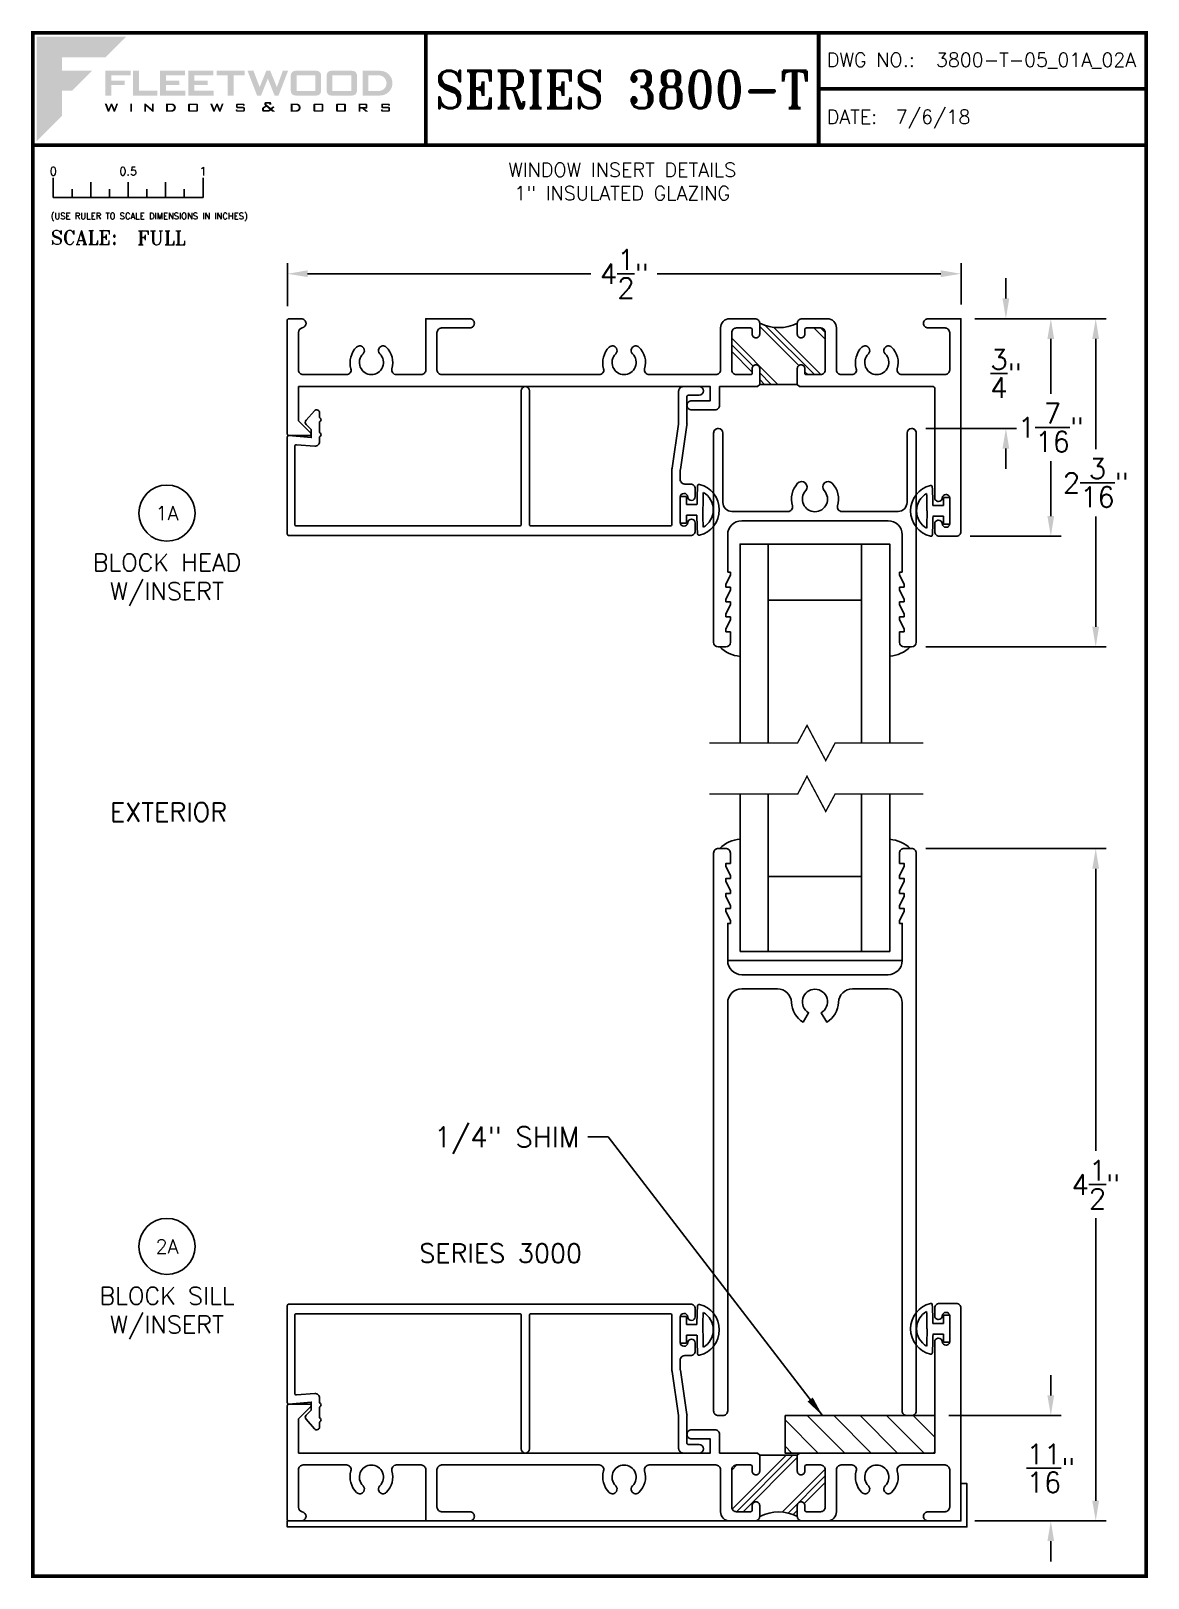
# Paper-space layout 'DETAIL 1A & 2A' of a CAD drawing. Extents: x 0.3 to 7.8, y 0.1 to 10.4.
# The model-space entities are those that its viewports show. They can reach past a viewport. Long polylines and large blocks are cut down to what shows.
import ezdxf
from ezdxf.enums import TextEntityAlignment as Align

# ---------------------------------------------------------------- set-up
doc = ezdxf.new("R2010")
doc.units = 0
doc.header["$MEASUREMENT"] = 0
doc.layers.get('0').update_dxf_attribs({"linetype": 'CONTINUOUS'})
doc.layers.get('Defpoints').update_dxf_attribs({"linetype": 'CONTINUOUS'})
for name, color, linetype in [('DIM', 7, 'CONTINUOUS'), ('FRAME', 1, 'CONTINUOUS'), ('GEOMETRY', 1, 'CONTINUOUS'), ('GLASS', 7, 'CONTINUOUS'), ('GLASS-VINYL', 7, 'CONTINUOUS'), ('MISC.', 7, 'CONTINUOUS'), ('SETTING BLOCKS', 7, 'CONTINUOUS'), ('TEXT', 7, 'CONTINUOUS'), ('VENT', 5, 'CONTINUOUS')]:
    doc.layers.add(name, color=color, linetype=linetype)
doc.layers.add('vp', color=40, linetype='CONTINUOUS', plot=False)
doc.layers.get('vp').off()
doc.styles.add('ROMANS', font='romans')
doc.styles.add('ROMANT', font='romant')
doc.styles.add('SIMPLEX-094', font='simplex.shx', dxfattribs={"height": 0.094})
doc.styles.get("Standard").update_dxf_attribs({"font": 'simplex.shx'})
doc.dimstyles.new('FULL SCALE', dxfattribs={"dimscale": 0.75, "dimtxt": 0.18, "dimasz": 0.18, "dimexe": 0.09375, "dimexo": 0.125, "dimgap": 0.09, "dimtad": 0, "dimtih": 1, "dimtoh": 1, "dimdec": 4, "dimzin": 0, "dimdsep": 46, "dimlunit": 4, "dimtxsty": 'Standard', "dimcen": 0.09, "dimadec": 0, "dimazin": 0, "dimtfac": 1, "dimtdec": 4, "dimtofl": 0, "dimtmove": 0, "dimatfit": 3, "dimfxl": 0, "dimtolj": 1, "dimtzin": 0, "dimarcsym": 0})

# ---------------------------------------------------------------- blocks, each defined once
blk = doc.blocks.new('sectball')
blk.add_circle((0, 0), 0.125)
blk.add_attdef('NO', text='', height=0.062).set_placement((0, 0), align=Align.MIDDLE_CENTER)
for tag, p in [('LINE1', (0, -0.2588)), ('LINE2', (0, -0.3864)), ('LINE3', (0, -0.5214))]:
    blk.add_attdef(tag, text='', height=0.078).set_placement(p, align=Align.CENTER)
blk = doc.blocks.new('*D61')
at = {"layer": 'Defpoints', "color": 0}
for p in [(6.514, 8.527), (6.184, 7.794), (6.814, 7.794)]:
    blk.add_point(p, dxfattribs=at)
at = {"layer": 'DIM', "color": 0, "lineweight": -2}
for p, q in [((6.814, 8.662), (6.814, 8.797)), ((6.607, 8.527), (6.884, 8.527)), ((6.278, 7.794), (6.884, 7.794)), ((6.814, 7.659), (6.814, 7.524))]:
    blk.add_line(p, q, dxfattribs=at)
at = {"layer": 'DIM', "color": 0}
for points in [[(6.791, 8.662), (6.836, 8.662), (6.814, 8.527)], [(6.791, 7.659), (6.836, 7.659), (6.814, 7.794)]]:
    blk.add_solid(points, dxfattribs=at)
at = {"layer": 'DIM', "color": 0, "insert": (6.814, 8.16), "char_height": 0.135, "attachment_point": 5}
blk.add_mtext('\\A1;{\\H1.000000x;\\S3/4;}"', dxfattribs=at)
blk = doc.blocks.new('*D62')
at = {"layer": 'Defpoints', "color": 0}
for p in [(6.514, 8.527), (6.184, 6.334), (7.414, 6.334)]:
    blk.add_point(p, dxfattribs=at)
at = {"layer": 'DIM', "color": 0, "lineweight": -2}
for p, q in [((6.607, 8.527), (7.484, 8.527)), ((7.414, 8.392), (7.414, 7.655)), ((7.414, 6.469), (7.414, 7.205)), ((6.278, 6.334), (7.484, 6.334))]:
    blk.add_line(p, q, dxfattribs=at)
at = {"layer": 'DIM', "color": 0}
for points in [[(7.391, 8.392), (7.436, 8.392), (7.414, 8.527)], [(7.391, 6.469), (7.436, 6.469), (7.414, 6.334)]]:
    blk.add_solid(points, dxfattribs=at)
at = {"layer": 'DIM', "color": 0, "insert": (7.414, 7.43), "char_height": 0.135, "attachment_point": 5}
blk.add_mtext('\\A1;2{\\H1.000000x;\\S3/16;}"', dxfattribs=at)
blk = doc.blocks.new('*D63')
at = {"layer": 'Defpoints', "color": 0}
for p in [(6.184, 4.987), (6.514, 0.494), (7.414, 0.494)]:
    blk.add_point(p, dxfattribs=at)
at = {"layer": 'DIM', "color": 0, "lineweight": -2}
for p, q in [((6.278, 4.987), (7.484, 4.987)), ((7.414, 4.852), (7.414, 2.966)), ((7.414, 0.629), (7.414, 2.516)), ((6.607, 0.494), (7.484, 0.494))]:
    blk.add_line(p, q, dxfattribs=at)
at = {"layer": 'DIM', "color": 0}
for points in [[(7.391, 4.852), (7.436, 4.852), (7.414, 4.987)], [(7.391, 0.629), (7.436, 0.629), (7.414, 0.494)]]:
    blk.add_solid(points, dxfattribs=at)
at = {"layer": 'DIM', "color": 0, "insert": (7.414, 2.741), "char_height": 0.135, "attachment_point": 5}
blk.add_mtext('\\A1;4{\\H1x;\\S1/2;}"', dxfattribs=at)
blk = doc.blocks.new('*D64')
at = {"layer": 'Defpoints', "color": 0}
for p in [(6.339, 1.198), (6.514, 0.494), (7.114, 0.494)]:
    blk.add_point(p, dxfattribs=at)
at = {"layer": 'DIM', "color": 0, "lineweight": -2}
for p, q in [((7.114, 1.333), (7.114, 1.468)), ((6.432, 1.198), (7.184, 1.198)), ((6.607, 0.494), (7.184, 0.494)), ((7.114, 0.359), (7.114, 0.224))]:
    blk.add_line(p, q, dxfattribs=at)
at = {"layer": 'DIM', "color": 0}
for points in [[(7.091, 1.333), (7.136, 1.333), (7.114, 1.198)], [(7.091, 0.359), (7.136, 0.359), (7.114, 0.494)]]:
    blk.add_solid(points, dxfattribs=at)
at = {"layer": 'DIM', "color": 0, "insert": (7.114, 0.846), "char_height": 0.135, "attachment_point": 5}
blk.add_mtext('\\A1;{\\H1x;\\S11/16;}"', dxfattribs=at)
blk = doc.blocks.new('Fleetwood_Logo_6-10-15')
h = blk.add_hatch(color=154)
h.dxf.hatch_style = 1
h.paths.add_polyline_path([(0.2526, -0.0017), (0.0019, -0.0017), (0.0019, -0.2942), (0.0725, -0.2236), (0.0725, -0.1535), (0.1007, -0.1535), (0.1567, -0.0976), (0.0725, -0.0976), (0.0725, -0.0596), (0.1946, -0.0596)])
h = blk.add_hatch(color=251)
h.dxf.hatch_style = 1
h.paths.add_polyline_path([(0.2487, -0.1256), (0.2112, -0.1256), (0.2112, -0.1102), (0.2647, -0.1102), (0.2647, -0.0976), (0.1946, -0.0976), (0.1946, -0.1667), (0.2112, -0.1667), (0.2112, -0.1377), (0.2487, -0.1377)])
h = blk.add_hatch(color=251)
h.dxf.hatch_style = 1
h.paths.add_polyline_path([(0.2886, -0.0976), (0.272, -0.0976), (0.272, -0.1667), (0.3401, -0.1667), (0.3401, -0.1535), (0.2886, -0.1535)])
h = blk.add_hatch(color=251)
h.dxf.hatch_style = 1
h.paths.add_polyline_path([(0.4175, -0.0976), (0.3474, -0.0976), (0.3474, -0.1667), (0.4185, -0.1667), (0.4185, -0.1534), (0.364, -0.1534), (0.364, -0.1377), (0.4015, -0.1377), (0.4015, -0.1256), (0.364, -0.1256), (0.364, -0.1102), (0.4175, -0.1102)])
h = blk.add_hatch(color=251)
h.dxf.hatch_style = 1
h.paths.add_polyline_path([(0.4965, -0.0976), (0.4264, -0.0976), (0.4264, -0.1667), (0.4975, -0.1667), (0.4975, -0.1534), (0.443, -0.1534), (0.443, -0.1377), (0.4804, -0.1377), (0.4804, -0.1256), (0.443, -0.1256), (0.443, -0.1102), (0.4965, -0.1102)])
h = blk.add_hatch(color=251)
h.dxf.hatch_style = 1
h.paths.add_polyline_path([(0.5842, -0.0976), (0.5054, -0.0976), (0.5054, -0.1102), (0.5365, -0.1102), (0.5365, -0.1667), (0.5531, -0.1667), (0.5531, -0.1102), (0.5842, -0.1102)])
h = blk.add_hatch(color=251)
h.dxf.hatch_style = 1
h.paths.add_polyline_path([(0.6089, -0.0976), (0.5921, -0.0976), (0.6188, -0.1667), (0.63, -0.1667), (0.6489, -0.1192), (0.6679, -0.1667), (0.6789, -0.1667), (0.7056, -0.0976), (0.6908, -0.0976), (0.6742, -0.1433), (0.6558, -0.0976), (0.6446, -0.0976), (0.6261, -0.1433)])
h = blk.add_hatch(color=251)
h.dxf.hatch_style = 1
h.paths.add_polyline_path([(0.7853, -0.0976), (0.726, -0.0976, 0.414214), (0.7133, -0.1102), (0.7133, -0.154, 0.414214), (0.726, -0.1667), (0.7853, -0.1667, 0.414214), (0.798, -0.154), (0.798, -0.1102, 0.414214)])
h.paths.add_polyline_path([(0.7819, -0.1102), (0.7819, -0.154), (0.7294, -0.154), (0.7294, -0.1102)], flags=16)
h = blk.add_hatch(color=251)
h.dxf.hatch_style = 1
h.paths.add_polyline_path([(0.8856, -0.0976), (0.8262, -0.0976, 0.414214), (0.8136, -0.1102), (0.8136, -0.154, 0.414214), (0.8262, -0.1667), (0.8856, -0.1667, 0.414214), (0.8982, -0.154), (0.8982, -0.1102, 0.414214)])
h.paths.add_polyline_path([(0.8822, -0.1102), (0.8822, -0.154), (0.8296, -0.154), (0.8296, -0.1102)], flags=16)
h = blk.add_hatch(color=251)
h.dxf.hatch_style = 1
h.paths.add_polyline_path([(0.9632, -0.0976), (0.914, -0.0976), (0.914, -0.1667), (0.9632, -0.1667, 1)])
h.paths.add_polyline_path([(0.9301, -0.1102), (0.9593, -0.1102, -1), (0.9593, -0.154), (0.9301, -0.154)], flags=16)
h = blk.add_hatch(color=7)
h.dxf.hatch_style = 1
h.paths.add_polyline_path([(0.2301, -0.1891), (0.2251, -0.1891), (0.2196, -0.2043), (0.2134, -0.1891), (0.2097, -0.1891), (0.2035, -0.2043), (0.1978, -0.1891), (0.1922, -0.1891), (0.2011, -0.2121), (0.2048, -0.2121), (0.2112, -0.1963), (0.2175, -0.2121), (0.2212, -0.2121)])
h = blk.add_hatch(color=7)
h.dxf.hatch_style = 1
h.paths.add_polyline_path([(0.2691, -0.1891), (0.2637, -0.1891), (0.2637, -0.2118), (0.2637, -0.2121), (0.2691, -0.2121)])
h = blk.add_hatch(color=7)
h.dxf.hatch_style = 1
h.paths.add_polyline_path([(0.3077, -0.1964), (0.3259, -0.2121), (0.3298, -0.2121), (0.3298, -0.1891), (0.325, -0.1891), (0.325, -0.2047), (0.3067, -0.1891), (0.3029, -0.1891), (0.3029, -0.2121), (0.3077, -0.2121)])
h = blk.add_hatch(color=7)
h.dxf.hatch_style = 1
h.paths.add_polyline_path([(0.3801, -0.1891), (0.3637, -0.1891), (0.3637, -0.2121), (0.3801, -0.2121, 1)])
h.paths.add_polyline_path([(0.3691, -0.2079), (0.3691, -0.1933), (0.3788, -0.1933, -1), (0.3788, -0.2079)], flags=16)
h = blk.add_hatch(color=7)
h.dxf.hatch_style = 1
h.paths.add_polyline_path([(0.4537, -0.2079), (0.4537, -0.1933, 0.414214), (0.4495, -0.1891), (0.4297, -0.1891, 0.414214), (0.4255, -0.1933), (0.4255, -0.2079, 0.414214), (0.4297, -0.2121), (0.4495, -0.2121, 0.414214)])
h.paths.add_polyline_path([(0.4308, -0.2079), (0.4308, -0.1933), (0.4484, -0.1933), (0.4484, -0.2079)], flags=16)
h = blk.add_hatch(color=7)
h.dxf.hatch_style = 1
h.paths.add_polyline_path([(0.5253, -0.1891), (0.5203, -0.1891), (0.5148, -0.2043), (0.5087, -0.1891), (0.5049, -0.1891), (0.4988, -0.2043), (0.493, -0.1891), (0.4874, -0.1891), (0.4963, -0.2121), (0.5001, -0.2121), (0.5064, -0.1963), (0.5127, -0.2121), (0.5164, -0.2121)])
h = blk.add_hatch(color=7)
h.dxf.hatch_style = 1
h.paths.add_polyline_path([(0.5801, -0.1891), (0.5643, -0.1891, 0.414214), (0.56, -0.1933), (0.56, -0.1981, 0.414214), (0.5643, -0.2024), (0.58, -0.2024), (0.58, -0.2078), (0.5637, -0.2078), (0.5637, -0.2052), (0.5591, -0.2062), (0.5591, -0.2078, 0.414214), (0.5634, -0.2121), (0.5805, -0.2121, 0.414214), (0.5848, -0.2078), (0.5848, -0.2024, 0.414214), (0.5805, -0.1982), (0.5648, -0.1982), (0.5648, -0.193), (0.5798, -0.193), (0.5798, -0.1958), (0.5843, -0.1948), (0.5843, -0.1933, 0.414214)])
h = blk.add_hatch(color=7)
h.dxf.hatch_style = 1
h.paths.add_polyline_path([(0.645, -0.1913, -0.222262), (0.6447, -0.1906), (0.6447, -0.1892), (0.6535, -0.1892), (0.6535, -0.193), (0.6587, -0.1918), (0.6587, -0.189, 0.414214), (0.6544, -0.1847), (0.6437, -0.1847, 0.414214), (0.6394, -0.189), (0.6394, -0.1922, 0.222262), (0.6407, -0.1948), (0.6415, -0.1955), (0.6345, -0.1998, 0.260684), (0.6329, -0.2027), (0.6329, -0.2078, 0.414214), (0.6372, -0.2121), (0.6514, -0.2121, 0.17577), (0.6536, -0.2113), (0.657, -0.2085), (0.6614, -0.2121), (0.6699, -0.2121), (0.6613, -0.2049), (0.6676, -0.1997), (0.6637, -0.1964), (0.6574, -0.2017)])
h.paths.add_polyline_path([(0.6532, -0.2052), (0.6509, -0.2072, -0.17577), (0.6502, -0.2074), (0.6382, -0.2074), (0.6382, -0.2033, -0.260684), (0.6387, -0.2025), (0.6451, -0.1985)], flags=16)
h = blk.add_hatch(color=7)
h.dxf.hatch_style = 1
h.paths.add_polyline_path([(0.7294, -0.1891), (0.713, -0.1891), (0.713, -0.2121), (0.7294, -0.2121, 1)])
h.paths.add_polyline_path([(0.7184, -0.2079), (0.7184, -0.1933), (0.7281, -0.1933, -1), (0.7281, -0.2079)], flags=16)
h = blk.add_hatch(color=7)
h.dxf.hatch_style = 1
h.paths.add_polyline_path([(0.8045, -0.2079), (0.8045, -0.1933, 0.414214), (0.8003, -0.1891), (0.7805, -0.1891, 0.414214), (0.7763, -0.1933), (0.7763, -0.2079, 0.414214), (0.7805, -0.2121), (0.8003, -0.2121, 0.414214)])
h.paths.add_polyline_path([(0.7816, -0.2079), (0.7816, -0.1933), (0.7992, -0.1933), (0.7992, -0.2079)], flags=16)
h = blk.add_hatch(color=7)
h.dxf.hatch_style = 1
h.paths.add_polyline_path([(0.8678, -0.2079), (0.8678, -0.1933, 0.414214), (0.8636, -0.1891), (0.8438, -0.1891, 0.414214), (0.8396, -0.1933), (0.8396, -0.2079, 0.414214), (0.8438, -0.2121), (0.8636, -0.2121, 0.414214)])
h.paths.add_polyline_path([(0.8449, -0.2079), (0.8449, -0.1933), (0.8624, -0.1933), (0.8624, -0.2079)], flags=16)
h = blk.add_hatch(color=7)
h.dxf.hatch_style = 1
h.paths.add_polyline_path([(0.9277, -0.1993), (0.9277, -0.1933, 0.414214), (0.9235, -0.1891), (0.9028, -0.1891), (0.9028, -0.2121), (0.9082, -0.2121), (0.9082, -0.2035), (0.9131, -0.2035), (0.9224, -0.2121), (0.9303, -0.2121), (0.9197, -0.2035), (0.9235, -0.2035, 0.414214)])
h.paths.add_polyline_path([(0.9082, -0.1993), (0.9082, -0.1933), (0.9214, -0.1933, -0.414214), (0.9224, -0.1943), (0.9224, -0.1983, -0.414214), (0.9214, -0.1993)], flags=16)
h = blk.add_hatch(color=7)
h.dxf.hatch_style = 1
h.paths.add_polyline_path([(0.9867, -0.1982), (0.971, -0.1982), (0.971, -0.193), (0.9859, -0.193), (0.9859, -0.1958), (0.9905, -0.1948), (0.9905, -0.1933, 0.414214), (0.9863, -0.1891), (0.9705, -0.1891, 0.414214), (0.9662, -0.1933), (0.9662, -0.1981, 0.414214), (0.9705, -0.2024), (0.9862, -0.2024), (0.9862, -0.2078), (0.9699, -0.2078), (0.9699, -0.2052), (0.9653, -0.2062), (0.9653, -0.2078, 0.414214), (0.9696, -0.2121), (0.9867, -0.2121, 0.414214), (0.991, -0.2078), (0.991, -0.2024, 0.414214)])
blk = doc.blocks.new('A-SIZE_P')
at = {"const_width": 0.025}
blk.add_lwpolyline([(0.313, 0.125), (7.751, 0.125), (7.751, 10.437), (0.313, 10.437)], close=True, dxfattribs=at)
for points in [[(2.938, 10.437), (2.938, 9.687)], [(5.563, 10.437), (5.563, 9.687)], [(5.563, 10.062), (7.751, 10.062)], [(0.313, 9.687), (7.751, 9.687)]]:
    blk.add_lwpolyline(points, dxfattribs=at)
at = {"xscale": 2.387023416083395, "yscale": 2.387023416083395, "zscale": 2.387023416083395}
blk.add_blockref('Fleetwood_Logo_6-10-15', (0.334, 10.416), dxfattribs=at)
for s, style, p in [('DWG NO.:', 'SIMPLEX-094', (5.617, 10.209)), ('DATE:', 'SIMPLEX-094', (5.616, 9.829)), ('SCALE:', 'ROMANT', (0.433, 9.022))]:
    blk.add_text(s, height=0.094, dxfattribs=dict(style=style)).set_placement(p)
for tag, p, style in [('DWG_NO', (6.346, 10.209), 'SIMPLEX-094'), ('DATE', (6.077, 9.829), 'SIMPLEX-094'), ('SCALE', (1.011, 9.02), 'ROMANT')]:
    blk.add_attdef(tag, p, '', height=0.094, dxfattribs=dict(style=style))
for tag, height, style, width, p, p2 in [('DWG_NO_F', 0.094, 'SIMPLEX-094', 1.745692, (6.347, 10.209), (7.683, 10.209)), ('PRODUCT', 0.25, 'ROMANT', 1.390728, (3.001, 9.934), (5.5, 9.934))]:
    blk.add_attdef(tag, text='', height=height, dxfattribs=dict(style=style, width=width)).set_placement(p, p2, align=Align.FIT)
blk = doc.blocks.new('Full')
for p, q in [((0.137, -0.219), (0.137, -0.35)), ((0.262, -0.294), (0.262, -0.35)), ((0.387, -0.249), (0.387, -0.35)), ((0.512, -0.294), (0.512, -0.35)), ((0.637, -0.249), (0.637, -0.35)), ((0.762, -0.294), (0.762, -0.35)), ((0.887, -0.249), (0.887, -0.35)), ((1.012, -0.294), (1.012, -0.35)), ((1.137, -0.219), (1.137, -0.35)), ((0.137, -0.35), (1.137, -0.35))]:
    blk.add_line(p, q)
for s, p in [('0', (0.137, -0.219)), ('0.5', (0.637, -0.219)), ('1', (1.137, -0.219))]:
    blk.add_text(s, height=0.055).set_placement(p, align=Align.BOTTOM_CENTER)
at = {"style": 'ROMANS'}
blk.add_text('(USE RULER TO SCALE DIMENSIONS IN INCHES)', height=0.04115, dxfattribs=at).set_placement((0.12, -0.495))
blk = doc.blocks.new('*D92')
at = {"layer": 'Defpoints', "color": 0}
for p in [(6.514, 8.527), (6.483, 7.073), (7.114, 7.073)]:
    blk.add_point(p, dxfattribs=at)
at = {"layer": 'DIM', "color": 0, "lineweight": -2}
for p, q in [((6.607, 8.527), (7.184, 8.527)), ((7.114, 8.392), (7.114, 8.025)), ((7.114, 7.208), (7.114, 7.575)), ((6.576, 7.073), (7.184, 7.073))]:
    blk.add_line(p, q, dxfattribs=at)
at = {"layer": 'DIM', "color": 0}
for points in [[(7.091, 8.392), (7.136, 8.392), (7.114, 8.527)], [(7.091, 7.208), (7.136, 7.208), (7.114, 7.073)]]:
    blk.add_solid(points, dxfattribs=at)
at = {"layer": 'DIM', "color": 0, "insert": (7.114, 7.8), "char_height": 0.135, "attachment_point": 5}
blk.add_mtext('\\A1;1{\\H1.000000x;\\S7/16;}"', dxfattribs=at)
blk = doc.blocks.new('*D93')
at = {"layer": 'Defpoints', "color": 0}
for p in [(2.014, 8.827), (2.014, 8.517), (6.514, 8.527)]:
    blk.add_point(p, dxfattribs=at)
at = {"layer": 'DIM', "color": 0, "lineweight": -2}
for p, q in [((2.014, 8.611), (2.014, 8.897)), ((6.514, 8.621), (6.514, 8.897)), ((2.149, 8.827), (4.042, 8.827)), ((6.379, 8.827), (4.485, 8.827))]:
    blk.add_line(p, q, dxfattribs=at)
at = {"layer": 'DIM', "color": 0}
for points in [[(2.149, 8.85), (2.149, 8.805), (2.014, 8.827)], [(6.379, 8.85), (6.379, 8.805), (6.514, 8.827)]]:
    blk.add_solid(points, dxfattribs=at)
at = {"layer": 'DIM', "color": 0, "insert": (4.264, 8.827), "char_height": 0.135, "attachment_point": 5}
blk.add_mtext('\\A1;4{\\H1.000000x;\\S1/2;}"', dxfattribs=at)
blk = doc.blocks.new('3010 FIXED B-RAIL')
at = {"color": 5}
blk.add_lwpolyline([(-0.565, 0.524), (-0.583, 0.524), (-0.583, 0.275, 0.414214), (-0.489, 0.181), (0, 0.181), (0.489, 0.181, 0.414214), (0.583, 0.275), (0.583, 0.524), (0.565, 0.524), (0.565, 0.544), (0.595, 0.604), (0.595, 0.624), (0.565, 0.624), (0.565, 0.644), (0.595, 0.704), (0.595, 0.724), (0.565, 0.724), (0.565, 0.744), (0.595, 0.804), (0.595, 0.824), (0.565, 0.824), (0.565, 0.844), (0.595, 0.904), (0.595, 0.924), (0.565, 0.924), (0.565, 0.993, -0.414214), (0.596, 1.024), (0.646, 1.024, -0.414214), (0.677, 0.993), (0.677, -2.734, -0.414214), (0.646, -2.765), (0.614, -2.765, -0.414214), (0.583, -2.734), (0.583, -0.007, 0.414214), (0.489, 0.087), (0.251, 0.087, 0.406068), (0.157, -0.004, -0.260489), (0.079, -0.136), (0.042, -0.073, 0.767327), (0, 0.084, 0.767327), (-0.042, -0.073), (-0.079, -0.136, -0.260489), (-0.157, -0.004, 0.406068), (-0.251, 0.087), (-0.489, 0.087, 0.414214), (-0.583, -0.007), (-0.583, -2.734, -0.414214), (-0.614, -2.765), (-0.646, -2.765, -0.414214), (-0.677, -2.734), (-0.677, 0.993, -0.414214), (-0.646, 1.024), (-0.596, 1.024, -0.414214), (-0.565, 0.993), (-0.565, 0.924), (-0.595, 0.924), (-0.595, 0.904), (-0.565, 0.844), (-0.565, 0.824), (-0.595, 0.824), (-0.595, 0.804), (-0.565, 0.744), (-0.565, 0.724), (-0.595, 0.724), (-0.595, 0.704), (-0.565, 0.644), (-0.565, 0.624), (-0.595, 0.624), (-0.595, 0.604), (-0.565, 0.544)], format="xyb", close=True, dxfattribs=at)
blk = doc.blocks.new('3004 TOP RAIL')
for p, q in [((-0.677, -0.812), (-0.677, 0.586)), ((0.677, 0.586), (0.677, -0.812)), ((-0.489, 0), (0.489, 0)), ((-0.583, -0.094), (-0.583, -0.343)), ((0.583, -0.343), (0.583, -0.094)), ((-0.565, -0.363), (-0.595, -0.423)), ((-0.583, -0.343), (-0.565, -0.343)), ((-0.565, -0.343), (-0.565, -0.363)), ((0.565, -0.343), (0.583, -0.343)), ((0.565, -0.363), (0.565, -0.343)), ((0.595, -0.423), (0.565, -0.363)), ((-0.595, -0.423), (-0.595, -0.443)), ((-0.595, -0.443), (-0.565, -0.443)), ((-0.565, -0.463), (-0.595, -0.523)), ((-0.565, -0.443), (-0.565, -0.463)), ((0.565, -0.443), (0.595, -0.443)), ((0.565, -0.463), (0.565, -0.443)), ((0.595, -0.523), (0.565, -0.463)), ((0.595, -0.443), (0.595, -0.423)), ((-0.595, -0.523), (-0.595, -0.543)), ((-0.595, -0.543), (-0.565, -0.543)), ((-0.565, -0.563), (-0.595, -0.623)), ((-0.565, -0.543), (-0.565, -0.563)), ((0.565, -0.543), (0.595, -0.543)), ((0.565, -0.563), (0.565, -0.543)), ((0.595, -0.623), (0.565, -0.563)), ((0.595, -0.543), (0.595, -0.523)), ((-0.595, -0.623), (-0.595, -0.643)), ((-0.595, -0.643), (-0.565, -0.643)), ((-0.565, -0.663), (-0.595, -0.723)), ((-0.595, -0.723), (-0.595, -0.743)), ((-0.565, -0.643), (-0.565, -0.663)), ((0.565, -0.663), (0.565, -0.643)), ((0.565, -0.643), (0.595, -0.643)), ((0.595, -0.723), (0.565, -0.663)), ((0.595, -0.643), (0.595, -0.623)), ((0.595, -0.743), (0.595, -0.723)), ((-0.595, -0.743), (-0.565, -0.743)), ((-0.565, -0.743), (-0.565, -0.812)), ((0.565, -0.743), (0.595, -0.743)), ((0.565, -0.812), (0.565, -0.743)), ((-0.596, -0.843), (-0.646, -0.843)), ((0.646, -0.843), (0.596, -0.843))]:
    blk.add_line(p, q)
blk.add_lwpolyline([(-0.646, 0.617, 0.414214), (-0.677, 0.586, -1), (-0.615, 0.586), (-0.615, 0.122, 0.414214), (-0.555, 0.062), (-0.18, 0.062, 0.500028), (-0.151, 0.1, -0.261566), (-0.116, 0.25), (-0.116, 0.25, -0.999998), (-0.062, 0.201, 0.651692), (0, 0.06, 0.651692), (0.062, 0.201, -0.999998), (0.116, 0.25, -0.261566), (0.151, 0.1, 0.500026), (0.18, 0.062), (0.555, 0.062, 0.414214), (0.615, 0.122), (0.615, 0.586, -1), (0.677, 0.586, 0.414214), (0.646, 0.617)], format="xyb")
for centre, radius, start, end in [((-0.489, -0.094), 0.094, 90, 180), ((0.489, -0.094), 0.094, 360, 90), ((-0.646, -0.812), 0.031, 180, 270), ((-0.596, -0.812), 0.031, 270, 0), ((0.596, -0.812), 0.031, 180, 270), ((0.646, -0.812), 0.031, 270, 0)]:
    blk.add_arc(centre, radius, start, end)
blk = doc.blocks.new('25031')
at = {"layer": 'GEOMETRY', "color": 5}
for p, q in [((-0.035, 0.112), (-0.035, 0.042)), ((0.035, 0.042), (0.035, 0.112)), ((-0.035, 0.042), (-0.09, 0.042)), ((-0.09, 0.042), (-0.09, 0)), ((-0.09, 0), (0.09, 0)), ((0.09, 0.042), (0.035, 0.042)), ((0.09, 0), (0.09, 0.042))]:
    blk.add_line(p, q, dxfattribs=at)
for centre, radius, start, end in [((0, 0.086), 0.175, 14.1622, 165.8685), ((0, 0.086), 0.135, 30.4808, 149.5259), ((-0.16, 0.126), 0.01, 165.8685, 267.1063), ((0, 3.29), 3.179, 267.1063, 269.3654), ((0, 3.29), 3.139, 267.8759, 269.9963), ((0.005, 3.056), 2.904, 269.9005, 272.1922), ((0.005, 3.056), 2.944, 270.5829, 273.0223), ((0.16, 0.126), 0.01, 273.0223, 14.1622)]:
    blk.add_arc(centre, radius, start, end, dxfattribs=at)
blk = doc.blocks.new('3809 BLOCK FRAME')
h = blk.add_hatch()
h.set_pattern_fill('PLAST', color=256, angle=45, style=0)
h.set_pattern_definition([(45, (-4.25098, -6.643), (-0.176777, 0.176777), []), (45, (-4.27308, -6.6209), (-0.176777, 0.176777), []), (45, (-4.29517, -6.5988), (-0.176777, 0.176777), [])])
edge = h.paths.add_edge_path()
edge.add_arc((-0.937, 0.093), 0.031, 270, 360, ccw=False)
edge.add_line((-0.937, 0.062), (-1.033, 0.062))
edge.add_arc((-1.033, 0.072), 0.01, 180, 270, ccw=False)
edge.add_line((-1.043, 0.072), (-1.043, 0.103))
edge.add_arc((-1.068, 0.103), 0.025, 360, 450)
edge.add_arc((-1.068, 0.103), 0.025, 90, 180)
edge.add_line((-1.093, 0.103), (-1.093, 0.031))
edge.add_arc((-1.218, -0.221), 0.281, 63.5092, 116.4908)
edge.add_line((-1.344, 0.031), (-1.344, 0.103))
edge.add_arc((-1.369, 0.103), 0.025, 0, 90)
edge.add_arc((-1.369, 0.103), 0.025, 90, 180)
edge.add_line((-1.394, 0.103), (-1.394, 0.072))
edge.add_arc((-1.404, 0.072), 0.01, 270, 360, ccw=False)
edge.add_line((-1.404, 0.062), (-1.5, 0.062))
edge.add_arc((-1.5, 0.093), 0.031, 180, 270, ccw=False)
edge.add_line((-1.531, 0.093), (-1.531, 0.343))
edge.add_arc((-1.5, 0.343), 0.031, 90, 180, ccw=False)
edge.add_line((-1.5, 0.374), (-1.404, 0.374))
edge.add_arc((-1.404, 0.364), 0.01, 0, 90, ccw=False)
edge.add_line((-1.394, 0.364), (-1.394, 0.333))
edge.add_arc((-1.369, 0.333), 0.025, 180, 270)
edge.add_arc((-1.369, 0.333), 0.025, 270, 360)
edge.add_line((-1.344, 0.333), (-1.344, 0.439))
edge.add_line((-1.344, 0.439), (-1.093, 0.439))
edge.add_line((-1.093, 0.439), (-1.093, 0.333))
edge.add_arc((-1.068, 0.333), 0.025, 180, 270)
edge.add_arc((-1.068, 0.333), 0.025, 270, 360)
edge.add_line((-1.043, 0.333), (-1.043, 0.364))
edge.add_arc((-1.033, 0.364), 0.01, 90, 180, ccw=False)
edge.add_line((-1.033, 0.374), (-0.937, 0.374))
edge.add_arc((-0.937, 0.343), 0.031, 0, 90, ccw=False)
edge.add_line((-0.906, 0.343), (-0.906, 0.093))
blk.add_line((-1.093, 0.439), (-1.344, 0.439))
for points in [[(-1.093, 0.439), (-1.093, 0.333, 0.414214), (-1.068, 0.308, 0.414214), (-1.043, 0.333), (-1.043, 0.364, -0.414214), (-1.033, 0.374), (-0.937, 0.374, -0.414214), (-0.906, 0.343), (-0.906, 0.093, -0.414214), (-0.937, 0.062), (-1.033, 0.062, -0.414214), (-1.043, 0.072), (-1.043, 0.103, 0.414214), (-1.068, 0.128), (-1.068, 0.128, 0.414214), (-1.093, 0.103), (-1.093, 0.031, 0.414214), (-1.062, 0), (-0.893, 0, 0.414214), (-0.831, 0.062), (-0.831, 0.343, -0.414214), (-0.8, 0.374), (-0.729, 0.374, -0.5024), (-0.699, 0.334, 0.280293), (-0.661, 0.19, 0.498955), (-0.613, 0.198), (-0.613, 0.198, 0.334263), (-0.618, 0.235, -2.470836), (-0.506, 0.235, 0.334263), (-0.511, 0.198, 0.498955), (-0.463, 0.19, 0.280293), (-0.425, 0.334, -0.5024), (-0.395, 0.374), (-0.106, 0.374, -0.414214), (-0.075, 0.343), (-0.075, 0.093, -0.414214), (-0.106, 0.062), (-0.219, 0.062, 0.414214), (-0.25, 0.031, 0.414214), (-0.219, 0), (0, 0), (0, 1.423, 0.414214), (-0.031, 1.454), (-0.144, 1.454, 0.414214), (-0.175, 1.423), (-0.175, 1.371, 0.414214), (-0.15, 1.346), (-0.15, 1.346, 0.399638), (-0.125, 1.37, -0.399638), (-0.1, 1.394), (-0.1, 1.394, -0.414214), (-0.075, 1.369), (-0.075, 1.199, -0.414214), (-0.1, 1.174), (-0.1, 1.174, -0.399638), (-0.125, 1.198, 0.399638), (-0.15, 1.221, 0.414214), (-0.175, 1.196), (-0.175, 0.464, -0.414214), (-0.185, 0.454), (-1.078, 0.454), (-1.093, 0.439)], [(-1.344, 0.439), (-1.344, 0.439), (-1.359, 0.454), (-1.612, 0.454), (-1.612, 0.579, 0.414214), (-1.643, 0.61), (-1.799, 0.61, 0.414214), (-1.83, 0.579, 0.414214), (-1.799, 0.548), (-1.674, 0.548), (-1.674, 0.454), (-4.425, 0.454), (-4.425, 0.678, -0.198912), (-4.422, 0.685), (-4.343, 0.764, 0.668179), (-4.35, 0.781), (-4.49, 0.781, 0.414214), (-4.5, 0.771), (-4.5, 0.01, 0.414214), (-4.49, 0), (-4.406, 0, 0.414214), (-4.375, 0.031, 0.358249), (-4.4, 0.061, -0.358249), (-4.425, 0.092), (-4.425, 0.343, -0.414214), (-4.394, 0.374), (-4.105, 0.374, -0.5024), (-4.075, 0.334, 0.280293), (-4.037, 0.19, 0.498955), (-3.989, 0.198, 0.334263), (-3.994, 0.235, -2.470836), (-3.882, 0.235, 0.334263), (-3.887, 0.198, 0.498955), (-3.839, 0.19, 0.280293), (-3.801, 0.334, -0.5024), (-3.771, 0.374), (-3.606, 0.374, -0.414214), (-3.575, 0.343), (-3.575, 0), (-3.281, 0, 0.414214), (-3.25, 0.031, 0.414214), (-3.281, 0.062), (-3.469, 0.062, -0.414214), (-3.5, 0.093), (-3.5, 0.343, -0.414214), (-3.469, 0.374), (-2.417, 0.374, -0.5024), (-2.387, 0.334, 0.280293), (-2.349, 0.19, 0.498955), (-2.301, 0.198, 0.334263), (-2.306, 0.235, -2.470836), (-2.194, 0.235, 0.334263), (-2.199, 0.198, 0.498955), (-2.151, 0.19, 0.280293), (-2.113, 0.334, -0.5024), (-2.083, 0.374), (-1.637, 0.374, -0.414214), (-1.606, 0.343), (-1.606, 0.062, 0.414214), (-1.544, 0), (-1.375, 0, 0.414214), (-1.344, 0.031), (-1.344, 0.103, 0.414214), (-1.369, 0.128, 0.414214), (-1.394, 0.103), (-1.394, 0.072, -0.414214), (-1.404, 0.062), (-1.5, 0.062, -0.414214), (-1.531, 0.093), (-1.531, 0.343, -0.414214), (-1.5, 0.374), (-1.404, 0.374, -0.414214), (-1.394, 0.364), (-1.394, 0.333, 0.414214), (-1.369, 0.308, 0.414214), (-1.344, 0.333), (-1.344, 0.439)]]:
    blk.add_lwpolyline(points, format="xyb")
blk.add_arc((-1.218, -0.221), 0.281, 63.5092, 116.4908)

msp = doc.modelspace()

# ---------------------------------------------------------------- hatches: boundary and pattern name
at = {"layer": 'DIM'}
h = msp.add_hatch(dxfattribs=at)
h.set_pattern_fill('ANSI31', color=256, style=0)
h.set_pattern_definition([(315, (41.49151, 23.53795), (-0.08838835, -0.08838835), [])])
h.paths.add_polyline_path([(19.076, 4.482), (18.076, 4.482), (18.076, 4.732), (19.076, 4.732)])

# ---------------------------------------------------------------- linework, layer by layer
at = {"layer": 'FRAME'}
for points in [[(14.801, 14.542), (14.801, 15.065, -0.440011), (14.812, 15.074), (14.934, 15.064, 0.440011), (14.967, 15.095), (14.967, 15.124, -0.267949), (14.972, 15.132, 0.57735), (14.972, 15.15, -0.267949), (14.967, 15.158), (14.967, 15.224, -0.267949), (14.972, 15.232, 0.57735), (14.972, 15.25, -0.267949), (14.967, 15.258), (14.967, 15.287, 0.691708), (14.932, 15.3), (14.876, 15.237, 0.395486), (14.877, 15.209), (14.911, 15.175), (14.911, 15.122), (14.762, 15.135, 0.440011), (14.751, 15.125), (14.751, 14.477, 0.414214), (14.761, 14.467), (17.445, 14.467, 0.414214), (17.476, 14.498), (17.476, 14.552, 0.975), (17.426, 14.553, -0.975), (17.376, 14.554), (17.376, 14.724, -0.975), (17.426, 14.725, 0.975), (17.476, 14.727), (17.476, 14.78, 0.414214), (17.445, 14.811), (17.407, 14.811, -0.414214), (17.376, 14.842), (17.376, 14.905, -0.035412), (17.377, 14.909), (17.421, 15.204, 0.035412), (17.421, 15.216), (17.421, 15.396, -0.414214), (17.431, 15.406), (17.503, 15.406, 1), (17.503, 15.462), (17.396, 15.462, 0.414214), (17.365, 15.431), (17.365, 15.216, -0.035412), (17.365, 15.212), (17.321, 14.917, 0.035412), (17.32, 14.905), (17.32, 14.542, -0.414214), (17.31, 14.532), (16.379, 14.532, -0.414214), (16.369, 14.542), (16.369, 15.434, 1), (16.313, 15.434), (16.313, 14.542, -0.414214), (16.303, 14.532), (14.811, 14.532, -0.414214)], [(14.801, 5.402), (14.801, 4.88, 0.440011), (14.812, 4.87), (14.934, 4.88, -0.440011), (14.967, 4.849), (14.967, 4.821, 0.267949), (14.972, 4.812, -0.57735), (14.972, 4.795, 0.267949), (14.967, 4.786), (14.967, 4.721, 0.267949), (14.972, 4.712, -0.57735), (14.972, 4.695, 0.267949), (14.967, 4.686), (14.967, 4.657, -0.691708), (14.932, 4.644), (14.876, 4.708, -0.395486), (14.877, 4.735), (14.911, 4.769), (14.911, 4.822), (14.762, 4.809, -0.440011), (14.751, 4.819), (14.751, 5.467, -0.414214), (14.761, 5.477), (17.445, 5.477, -0.414214), (17.476, 5.446), (17.476, 5.393, -0.975), (17.426, 5.391, 0.975), (17.376, 5.39), (17.376, 5.22, 0.975), (17.426, 5.219, -0.975), (17.476, 5.218), (17.476, 5.164, -0.414214), (17.445, 5.133), (17.407, 5.133, 0.414214), (17.376, 5.102), (17.376, 5.039, 0.035412), (17.377, 5.035), (17.421, 4.74, -0.035412), (17.421, 4.728), (17.421, 4.548, 0.414214), (17.431, 4.538), (17.503, 4.538, -1), (17.503, 4.482), (17.396, 4.482, -0.414214), (17.365, 4.513), (17.365, 4.728, 0.035412), (17.365, 4.732), (17.321, 5.027, -0.035412), (17.32, 5.039), (17.32, 5.402, 0.414214), (17.31, 5.412), (16.379, 5.412, 0.414214), (16.369, 5.402), (16.369, 4.51, -1), (16.313, 4.51), (16.313, 5.402, 0.414214), (16.303, 5.412), (14.811, 5.412, 0.414214)]]:
    msp.add_lwpolyline(points, format="xyb", close=True, dxfattribs=at)
at = {"layer": 'GLASS', "color": 7}
for p, q in [((17.963, 11.828), (17.963, 14.41)), ((18.588, 11.828), (18.588, 14.41)), ((17.963, 14.035), (18.276, 14.035)), ((18.588, 14.035), (18.276, 14.035))]:
    msp.add_line(p, q, dxfattribs=at)
msp.add_lwpolyline([(17.776, 11.828), (17.776, 14.41), (18.276, 14.41), (18.776, 14.41), (18.776, 11.828)], dxfattribs=at)
at = {"layer": 'GLASS', "const_width": 0.0094}
for points in [[(17.571, 11.828), (18.16, 11.828), (18.223, 11.945), (18.348, 11.71), (18.411, 11.828), (19.001, 11.828)], [(17.571, 11.487), (18.161, 11.487), (18.223, 11.605), (18.348, 11.37), (18.411, 11.487), (19.001, 11.487)]]:
    msp.add_lwpolyline(points, dxfattribs=at)
at = {"layer": 'GLASS-VINYL'}
for p, q in [((17.776, 11.487), (17.776, 7.834)), ((17.963, 11.487), (17.963, 7.834)), ((18.588, 11.487), (18.588, 7.834)), ((18.776, 11.487), (18.776, 7.834)), ((18.588, 8.334), (17.963, 8.334)), ((18.856, 7.773), (17.696, 7.773)), ((18.776, 7.834), (17.776, 7.834))]:
    msp.add_line(p, q, dxfattribs=at)
for centre, start, end in [((17.794, 13.877), 224.9356, 265.1823), ((18.76, 13.879), 274.2808, 314.2526), ((17.794, 8.367), 94.8177, 135.0644), ((18.76, 8.365), 45.7474, 85.7192)]:
    msp.add_arc(centre, 0.218, start, end, dxfattribs=at)
at = {"layer": 'MISC.'}
msp.add_lwpolyline([(14.751, 4.028), (14.751, 3.988), (19.291, 3.988), (19.291, 4.278), (19.251, 4.278), (19.251, 4.028)], close=True, dxfattribs=at)
at = {"layer": 'SETTING BLOCKS'}
msp.add_lwpolyline([(18.076, 4.732), (18.076, 4.482), (19.076, 4.482), (19.076, 4.732)], close=True, dxfattribs=at)

# ---------------------------------------------------------------- block references
msp.add_blockref('3010 FIXED B-RAIL', (18.276, 7.497))
at = {"layer": 'FRAME', "xscale": -1, "rotation": 180}
msp.add_blockref('3809 BLOCK FRAME', (19.251, 15.916), dxfattribs=at)
at = {"layer": 'FRAME'}
msp.add_blockref('3809 BLOCK FRAME', (19.251, 4.028), dxfattribs=at)
at = {"layer": 'TEXT', "xscale": -1, "rotation": 270}
msp.add_blockref('25031', (17.376, 14.639), dxfattribs=at)
at = {"layer": 'TEXT'}
for p, rotation in [((19.176, 14.632), 90.00000000000001), ((19.176, 5.312), 90.00000000000001), ((17.376, 5.305), 270)]:
    msp.add_blockref('25031', p, dxfattribs=dict(at, rotation=rotation))
at = {"layer": 'VENT'}
msp.add_blockref('3004 TOP RAIL', (18.276, 14.566), dxfattribs=at)

psp = doc.layouts.new('DETAIL 1A & 2A')

# ---------------------------------------------------------------- block references
at = {"layer": 'DIM'}
ref = psp.add_blockref('A-SIZE_P', (0, 0), dxfattribs=at)
ref.add_attrib('DWG_NO_F', '3800-T-05_01A_02A', dxfattribs={"layer": '0', "height": 0.094, "style": 'SIMPLEX-094', "width": 0.848049}).set_placement((6.34683, 10.20867), (7.68304, 10.20867), align=Align.FIT)
ref.add_attrib('DATE', '7/6/18', (6.07741, 9.82884), dxfattribs={"layer": '0', "height": 0.094, "style": 'SIMPLEX-094'})
ref.add_attrib('SCALE', 'FULL', (1.01101, 9.02035), dxfattribs={"layer": '0', "height": 0.094, "style": 'ROMANT'})
ref.add_attrib('PRODUCT', 'SERIES 3800-T', dxfattribs={"layer": '0', "height": 0.25, "style": 'ROMANT', "width": 0.807692}).set_placement((3.0005, 9.93352), (5.5005, 9.93352), align=Align.FIT)
psp.add_blockref('Full', (0.313, 9.687), dxfattribs=at)
at = {"layer": 'TEXT', "xscale": 1.5, "yscale": 1.5, "zscale": 1.5}
for p, values in [((1.20924, 7.22767), {'NO': '1A', 'LINE1': 'BLOCK HEAD', 'LINE2': 'W/INSERT'}), ((1.20924, 2.32813), {'NO': '2A', 'LINE1': 'BLOCK SILL', 'LINE2': 'W/INSERT'})]:
    psp.add_blockref('sectball', p, dxfattribs=at).add_auto_attribs(values)

# ---------------------------------------------------------------- texts
at = {"layer": 'DIM', "insert": (3.9647, 3.12756), "char_height": 0.135, "attachment_point": 3}
psp.add_mtext('1/4" SHIM', dxfattribs=at)
at = {"layer": 'TEXT', "attachment_point": 5}
for s, insert, char_height, width in [('WINDOW INSERT DETAILS\\P1" INSULATED GLAZING', (4.2505, 9.44392), 0.094, 2.625), ('SERIES 3000', (3.43855, 2.2829), 0.125, 1.8609388)]:
    psp.add_mtext(s, dxfattribs=dict(at, insert=insert, char_height=char_height, width=width))
at = {"layer": 'TEXT', "color": 7, "insert": (1.21967, 5.23068), "char_height": 0.125, "width": 1.0667, "attachment_point": 5}
psp.add_mtext('EXTERIOR', dxfattribs=at)

# ---------------------------------------------------------------- dimensions: what is measured, and where the dimension line sits
at = {"layer": 'DIM'}
dim = psp.add_linear_dim(base=(2.01355, 8.8271), p1=(6.51355, 8.5271), p2=(2.01355, 8.5171), dimstyle='FULL SCALE', override={"dimlfac": -1}, dxfattribs=at)
dim.commit()
dim.dimension.update_dxf_attribs({"geometry": '*D93', "text_midpoint": (4.26355, 8.8271), "dimtype": 160})
for base, p1, p2, picture, middle in [((6.81355, 7.7936), (6.51355, 8.5271), (6.1839, 7.7936), '*D61', (6.81355, 8.16035)), ((7.41355, 0.49403), (6.1839, 4.98703), (6.51355, 0.49403), '*D63', (7.41355, 2.74053))]:
    dim = psp.add_linear_dim(base=base, p1=p1, p2=p2, angle=90, dimstyle='FULL SCALE', override={"dimlfac": -1}, dxfattribs=at)
    dim.commit()
    dim.dimension.update_dxf_attribs({"geometry": picture, "text_midpoint": middle})
for base, p1, p2, picture, middle in [((7.41355, 6.3336), (6.51355, 8.5271), (6.1839, 6.3336), '*D62', (7.41355, 7.43035)), ((7.11355, 7.0731), (6.51355, 8.5271), (6.48255, 7.0731), '*D92', (7.11355, 7.8001)), ((7.11355, 0.49403), (6.33855, 1.19803), (6.51355, 0.49403), '*D64', (7.11355, 0.84603))]:
    dim = psp.add_linear_dim(base=base, p1=p1, p2=p2, angle=90, dimstyle='FULL SCALE', override={"dimlfac": -1}, dxfattribs=at)
    dim.commit()
    dim.dimension.update_dxf_attribs({"geometry": picture, "text_midpoint": middle, "dimtype": 160})

# ---------------------------------------------------------------- leaders
psp.add_leader([(5.58855, 1.19803), (4.15636, 3.06006), (4.02136, 3.06006)], dimstyle='FULL SCALE', override={"dimgap": 0.039, "dimtad": 0}, dxfattribs=at)

# ---------------------------------------------------------------- viewports
at = {"layer": 'vp'}
psp.add_viewport(center=(4.27983, 7.38665), size=(5.45082, 2.8795398), view_center_point=(17.01767, 14.77565), view_height=2.8795398, dxfattribs=at)
for center, size, view_center_point, view_height, status in [((5.52971, 5.56094), (1.83569, 0.7718715), (18.26754, 11.69651), 0.7718715, 3), ((4.19494, 2.7686), (5.28717, 4.8128094), (16.93278, 6.3027), 4.8128092, 4)]:
    psp.add_viewport(center=center, size=size, view_center_point=view_center_point, view_height=view_height, status=status, dxfattribs=at)

doc.saveas('drawing.dxf')
